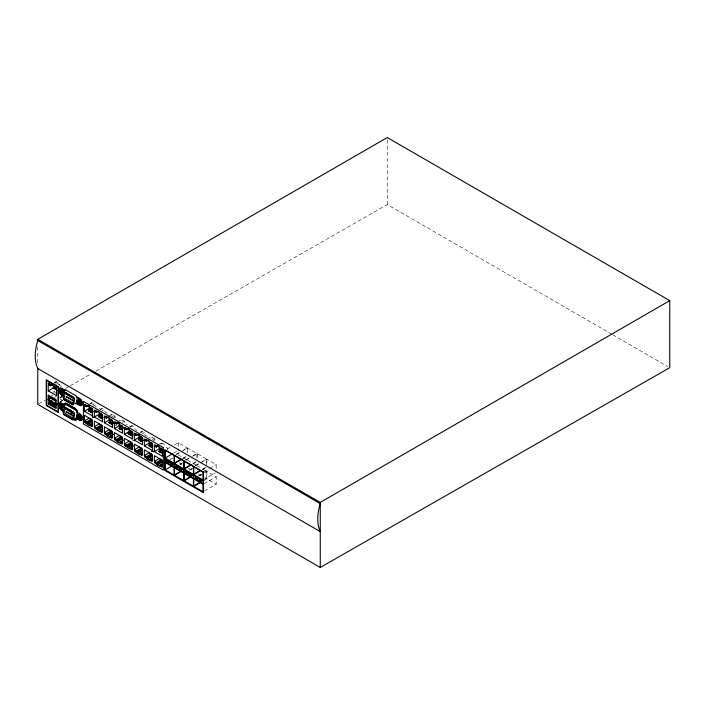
<?xml version="1.0" encoding="UTF-8"?>
<svg xmlns="http://www.w3.org/2000/svg" width="705" height="705" viewBox="0 0 705 705"><rect width="100%" height="100%" fill="white"/><g stroke="black" fill="none" stroke-linecap="round" stroke-linejoin="round"><path stroke-width="0.53" stroke-dasharray="3.52 2.64" d="M54.602 382.603L56.277 381.634L58.524 382.938L59.484 384.163L59.484 385.353L61.547 386.534M54.602 383.273L56.277 382.304L56.277 381.634M56.012 384.384L58.524 382.938M57.819 385.124L59.484 384.163M52.901 392.35L54.787 391.257L54.787 393.39M50.099 396.748L52.893 395.135M54.479 397.497L56.338 396.421M59.925 397.497L61.82 396.404M59.669 397.973L61.538 396.897L59.669 398.343M59.925 401.762L62.763 400.123L60.101 398.589M59.925 402.114L62.763 400.475L62.763 403.692M90.161 403.718L92.064 402.617L94.258 403.886L95.193 406.283L96.532 407.049M92.355 404.987L94.258 403.886M91.386 407.287L95.193 405.093M100.172 409.499L102.075 408.398L104.261 409.658L105.204 412.064L107.204 413.218M100.454 411.861L104.261 409.658M95.386 416.1L92.69 417.289L95.069 417.994M108.27 416.373L112.077 414.179L114.272 415.439L115.206 417.836L117.206 418.99M110.465 417.633L114.272 415.439M113.302 417.748L115.206 416.646M115.303 425.785L117.206 424.692M122.37 422.313L124.274 421.22L125.217 423.617L127.217 424.771M130.134 426.798L132.038 425.697L134.223 426.957L135.166 429.363M140.136 432.57L142.04 431.478L144.234 432.738L145.168 435.135L147.169 436.289M142.331 433.839L144.234 432.738M152.333 439.612L154.236 438.519L155.179 440.916M153.276 440.828L155.179 439.726M159.215 444.256L161.119 443.154L162.062 443.701L162.062 443.031L160.158 444.132M154.792 450.398L152.412 451.773L155.118 450.583M167.014 449.2L170.76 447.04M174.505 444.873L178.259 442.714L187.257 447.904L187.257 452.777M173.571 453.209L177.316 451.05M176.012 454.399L179.766 452.231M183.512 450.072L187.257 447.904M176.338 454.584L187.583 448.089L196.898 453.474L196.898 460.295M169.826 459.757L172.637 458.127M182.577 458.409L186.323 456.241M182.895 458.594L186.64 456.426M185.662 459.968L189.407 457.801M193.152 455.641L196.898 453.474M185.979 460.153L191.601 456.902M192.535 456.364L197.224 453.659L206.547 459.043L206.547 466.842L201.859 469.539M179.766 464.41L182.577 462.788M180.083 464.595L181.96 463.511M193.152 463.432L195.964 461.81M192.535 464.163L196.29 461.995M195.303 465.529L200.925 462.286M201.859 461.749L206.547 459.043M195.629 465.723L199.374 463.555M200.308 463.018L206.865 459.228L216.188 464.613L216.188 469.486M189.407 469.979L192.218 468.358M189.724 470.164L192.535 468.543M202.185 469.724L205.93 467.565M204.009 471.645L208.698 468.94M209.632 468.393L216.188 464.613M198.114 476.087L203.736 472.843M204.67 472.297L206.547 471.222L206.547 478.642L204.67 479.726M199.374 475.734L206.865 471.407L216.188 476.783L216.188 484.212L204.009 491.244M203.075 479.982L215.254 472.949M204.053 480.449L206.865 478.827L216.188 484.212M204.009 483.815L216.188 476.783M38.713 403.806L45.393 399.991M65.45 388.525L69.266 386.34M70.227 385.794L91.236 373.791M96.003 371.059L387.248 204.582L611.728 334.188M92.126 416.743L93.712 417.21M91.721 416.726L93.307 417.201M93.633 417.386L92.364 417.104M131.588 439.744L133.166 440.211M134.928 441.004L132.866 440.484M150.747 450.803L152.8 451.323M151.39 451.174L153.443 451.693M153.293 451.834L151.707 451.359L154.474 452.293M612.68 334.734L667.846 366.582M124.274 421.22L122.088 419.951L122.088 420.621L121.145 420.083L121.145 421.264L119.145 420.11M154.236 438.519L152.051 437.25L152.051 437.92L151.108 437.382L151.108 438.563L149.107 437.408M162.062 443.031L164.247 444.291L165.181 446.688L167.191 447.851L167.191 449.746M56.277 382.304L55.307 381.749L55.307 382.938L53.941 382.145M131.095 425.82L132.038 426.366L132.038 425.697M89.791 403.163L91.13 403.939L91.13 402.749L92.064 403.286L92.064 402.617M99.132 408.556L101.132 409.711L101.132 408.521L102.075 409.067L102.075 408.398M129.094 425.855L131.095 427.01M135.827 429.742L137.167 430.517M178.259 454.884L187.257 460.083M187.583 460.268L196.898 465.652M197.224 465.838L206.547 471.222M179.158 462.833L182.754 464.912M188.508 468.226L192.236 470.385M198.158 473.795L203.745 477.029M204.679 477.567L206.547 478.642M61.538 397.267L60.894 396.527M60.101 398.942L62.763 400.475M61.538 402.035L60.136 401.224M387.248 139.74L387.248 204.582M206.865 459.228L206.865 464.101M206.865 471.407L206.865 478.827M197.224 453.659L197.224 458.532M187.583 448.089L187.583 452.962M178.259 442.714L178.259 450.504M161.119 443.154L161.119 444.344M142.04 431.478L142.04 432.139L141.106 431.601L141.106 432.791M112.077 414.179L112.077 414.84L111.143 414.302L111.143 415.492M55.342 392.429L55.342 393.32M37.762 346.975L37.762 363.128"/><path stroke-width="1.06" d="M63.803 391.381L62.86 389.909L61.106 389.618L59.943 390.288L59.608 392.209L61.027 394.421L62.789 394.712M63.644 406.291L62.701 404.811L60.938 404.52L59.784 405.19L59.449 407.111L60.868 409.323L62.622 409.623M75.461 403.709L76.219 403.101L77.233 397.893L76.722 397.038A2.071 1.199 60 0 0 75.726 395.637L65.997 390.015A2.353 1.357 60 0 0 64.798 390.182L61.159 388.243A4.089 2.362 60 0 0 58.876 390.191A4.089 2.362 60 0 0 61.159 394.782L62.877 395.769M73.567 419.634L74.536 414.452A2.071 1.199 60 0 0 72.923 411.738L63.67 406.397A2.353 1.357 60 0 0 61.996 407.217L63.67 414.637L72.923 419.986L76.272 418.074L77.233 412.892A2.071 1.199 60 0 0 75.629 410.187L66.367 404.837A2.353 1.357 60 0 0 64.693 405.657M70.147 409.913L70.147 410.504M61.159 388.243L65.019 390.147A2.353 1.357 60 0 0 64.86 390.755M90.619 407.261L88.24 410.707L90.936 409.517M88.557 410.892L90.346 408.31M90.663 408.495L88.883 411.077L90.786 410.354M89.2 411.262L90.989 408.68M91.306 408.865L89.526 411.447L92.223 410.266M89.843 411.641L91.632 409.05M91.95 409.235L90.169 411.826L92.073 411.094M90.487 412.011L92.276 409.42M92.778 411.5L90.813 412.196L92.593 409.605M91.192 412.416L92.981 409.825M91.835 412.786L92.707 410.874M100.753 413.112L98.374 416.567L100.286 415.835M98.7 416.752L100.48 414.161M101.123 414.531L99.017 416.937L100.806 414.346M101.45 414.716L99.661 417.307L101.573 416.576M99.987 417.492L101.767 414.901M102.216 416.946L100.304 417.677L102.093 415.086M100.63 417.862L102.41 415.271M102.736 415.457L100.947 418.047L102.921 417.351M101.335 418.268L102.525 416.54M102.842 416.726L101.978 418.638M110.659 421.819L108.746 422.551L111.126 419.096M109.072 422.736L110.852 420.145M111.17 420.33L109.39 422.921L111.293 422.189M109.716 423.106L111.496 420.515M111.813 420.7L110.033 423.291L112.73 422.101M110.35 423.476L112.139 420.885M112.456 421.07L110.676 423.661L112.58 422.93M110.993 423.846L112.782 421.264M113.1 421.449L111.319 424.031L113.293 423.344M111.707 424.26L112.897 422.533M113.214 422.718L112.351 424.63M120.67 425.811L118.889 428.402L120.793 427.671M119.207 428.587L120.996 425.996M121.436 428.041L119.533 428.772L121.313 426.181M119.85 428.957L121.639 426.375M121.956 426.56L120.176 429.142L122.08 428.42M120.493 429.327L122.273 426.745M122.917 427.115L120.819 429.521L122.6 426.93M123.243 427.3L121.454 429.891L123.031 428.384M130.795 430.455L128.099 433.725L130.478 430.27M130.522 431.504L128.742 434.095L130.645 433.363M129.059 434.28L130.848 431.689M131.491 432.059L129.385 434.465L131.165 431.874M131.809 432.244L130.028 434.835L131.932 434.104M130.346 435.02L132.135 432.429M132.84 432.844L130.672 435.205L132.452 432.614M133.166 433.029L131.377 435.619L133.289 434.888M131.703 435.805L132.893 434.077M140.621 436.122L138.242 439.576L140.938 438.387M138.559 439.761L140.938 436.307M140.665 437.356L138.885 439.946L140.788 439.215M139.202 440.131L140.991 437.541M141.308 437.726L139.528 440.317L142.225 439.127M139.846 440.502L141.626 437.92M141.952 438.105L140.163 440.687L142.075 439.964M140.489 440.872L142.269 438.29M142.78 440.369L140.806 441.057L142.595 438.475M141.194 441.286L142.983 438.695M143.027 439.929L141.52 441.471L142.71 439.744M150.518 444.837L148.605 445.56L150.394 442.978M148.931 445.745L150.711 443.163M151.037 443.348L149.249 445.93L151.161 445.207M149.575 446.124L151.355 443.533M151.804 445.578L149.892 446.309L151.681 443.718M150.218 446.494L151.998 443.903M152.324 444.088L150.535 446.679L152.447 445.948M150.861 446.864L152.641 444.273M152.756 445.542L151.178 447.049L152.368 445.322M161.128 447.966L158.748 451.42L161.445 450.231M159.066 451.605L160.855 449.014M161.172 449.2L159.392 451.79L162.088 450.601M159.709 451.976L161.498 449.385M161.815 449.57L160.035 452.161L162.732 450.971M160.352 452.346L162.141 449.755M162.458 449.94L160.678 452.531L162.785 450.125M162.511 451.174L161.322 452.901L161.709 453.121M37.762 339.325L387.248 137.546L669.75 300.647L669.75 367.684L320.255 567.454L37.762 404.353L37.762 368.504A43.19 24.939 -60 0 1 37.762 340.524L37.762 339.325L320.255 502.418L669.75 300.647M50.293 385.829L50.293 384.648L51.262 385.203L51.262 384.533L53.509 385.829L54.47 387.054L54.47 388.243L56.532 389.433L56.532 395.672L48.24 390.878L48.24 384.648L50.293 385.829L52.804 384.384M48.24 390.878L53.254 387.988L56.938 390.112M62.86 389.909L61.705 390.579L59.943 390.288M48.169 399.347L56.144 403.947L56.144 399.682L48.169 395.082L48.169 399.347L51.007 397.708M48.169 399.691L56.144 404.291L56.144 408.592L48.169 403.991L48.169 399.691L50.064 398.598M61.159 394.782L63.194 395.584M48.724 402.59L55.66 406.6L55.66 407.455L48.724 403.445L48.724 402.59L51.562 400.951M50.963 401.7L49.068 402.793L51.906 400.793M48.724 403.445L51.668 401.744M48.169 403.991L50.064 402.899M52.619 401.568L49.782 403.207L49.068 402.432M52.769 402.74L50.875 403.833L52.769 402.37M50.875 403.463L51.58 403.877L53.474 402.784M53.474 403.154L51.58 403.877M55.713 403.348L52.875 404.987L55.713 403.04M52.875 404.679L53.518 405.049L56.356 403.41M56.356 403.727L53.518 405.049M57.105 404.159L54.267 405.798L57.105 403.842M54.267 405.481L54.911 405.86L56.805 404.767M56.805 405.075L54.911 405.86M61 403.145L64.181 404.617A3.278 1.895 60 0 1 66.499 403.427L75.179 408.442L66.173 403.613A3.278 1.895 60 0 0 63.864 404.802L61 403.145A4.089 2.362 60 0 0 58.718 405.102A4.089 2.362 60 0 0 61 409.684L62.78 410.715M59.784 405.19L61.538 405.481L62.701 404.811M61 409.684L63.106 410.53M76.96 400.669L79.568 399.612L81.216 401.392L81.419 403.577L80.264 404.247L78.81 404.635L77.162 402.855L76.96 400.669L79.568 399.612M76.792 397.267L80.088 398.801A4.054 2.344 60 0 1 81.304 400.105M80.264 404.247L80.062 402.062L81.216 401.392M78.81 404.635L81.419 403.577M75.902 403.286L80.088 405.331A4.054 2.344 60 0 0 82.168 404.758M92.637 415.994L84.371 411.218L84.371 405.525L86.371 406.679L88.275 405.587M74.853 408.627A3.058 1.762 60 0 1 77.224 412.513L77.541 412.328A3.058 1.762 60 0 0 77.532 411.976M77.224 412.513L79.921 413.703M76.801 415.571L79.409 414.514L81.057 416.294L81.26 418.479L80.097 419.149L78.652 419.545L77.004 417.757L76.801 415.571L79.409 414.514M84.371 411.218L89.13 408.477L89.13 405.631M73.117 419.052L74.853 420.057A2.749 1.586 60 0 0 76.528 418.744L79.921 420.233A4.054 2.344 60 0 0 82.238 419.07M80.097 419.149L79.903 416.963L81.057 416.294M74.853 420.057L75.179 419.872A2.749 1.586 60 0 0 76.845 418.558L76.845 418.462M90.813 412.196L92.399 411.279M91.518 412.601L93.104 411.685M76.528 418.744L79.921 420.233M102.639 421.766L94.373 416.999L94.373 411.306L96.373 412.46L98.277 411.359M87.305 424.481L92.064 421.731L92.064 421.061L87.305 423.811L87.305 424.481L89.5 425.741L89.5 425.071L90.434 425.617L90.434 424.428L92.434 425.582L92.434 419.889L84.371 415.227L84.371 420.929L89.13 418.18L91.13 419.334L91.13 420.524L86.371 423.273L86.371 422.083L91.13 419.334M94.373 416.999L99.132 414.249L99.132 412.355M99.017 416.937L100.603 416.02M100.304 417.677L101.89 416.761M90.434 424.428L92.337 423.326M89.5 425.071L92.355 423.423M112.65 427.547L104.384 422.78L104.384 417.078L106.385 418.232L108.288 417.14M97.316 430.253L102.075 427.512L102.075 426.842L97.316 429.592L97.316 430.253L99.502 431.522L99.502 430.852L100.445 431.398L100.445 430.209L102.445 431.363L102.445 425.67L94.373 421.008L94.373 426.701L99.132 423.961L101.132 425.115L101.132 426.296L96.373 429.045L96.373 427.856L101.132 425.115M104.384 422.78L109.143 420.03L109.143 418.127M108.746 422.551L110.332 421.634M100.445 430.209L102.348 429.107M99.502 430.852L102.357 429.204M116.387 424.013L116.387 422.824L117.33 423.37L117.33 422.7L119.515 423.961L120.458 426.358L122.459 427.521L122.459 433.214L114.386 428.552L114.386 422.859L116.387 424.013L118.29 422.912M107.319 436.034L112.077 433.284L112.077 432.623L107.319 435.364L107.319 436.034L109.513 437.303L109.513 436.633L110.447 437.17L110.447 435.981L112.447 437.144L112.447 431.442L104.384 426.789L104.384 432.482L109.143 429.733L111.143 430.887L111.143 432.077L106.385 434.826L106.385 433.637L111.143 430.887M114.386 428.552L119.145 425.811L120.943 426.842M119.533 428.772L121.119 427.856M120.819 429.521L122.397 428.605M110.447 435.981L113.302 434.333M109.513 436.633L113.32 434.43M126.336 429.759L126.336 428.57L127.279 429.116L127.279 428.446L129.464 429.706L130.407 432.103L132.408 433.258L132.408 438.959L124.336 434.298L124.336 428.605L126.336 429.759L128.239 428.658M123.313 440.114L119.515 442.405L120.458 442.951L120.458 441.762L122.459 442.916L122.459 437.223L114.386 432.562L114.386 438.254L119.145 435.514L121.145 436.668L121.145 437.858L116.387 440.599L116.387 439.418L121.145 436.668M124.336 434.298L129.094 431.548L129.094 428.702M128.099 433.725L129.685 432.808M117.33 441.145L122.088 438.395L122.088 439.065L117.33 441.815L116.387 440.599M129.385 434.465L130.971 433.549M130.672 435.205L132.258 434.289M136.347 435.531L136.347 434.351L137.29 434.888L137.29 434.218L139.475 435.487L140.41 437.884L142.419 439.039L142.419 444.732L134.347 440.079L134.347 434.377L136.347 435.531L138.25 434.439M127.279 447.56L132.038 444.811L132.038 444.141L127.279 446.891L127.279 447.56L129.464 448.821L129.464 448.151L130.407 448.697L130.407 447.508L132.408 448.662L132.408 442.969L124.336 438.307L124.336 444L129.094 441.26L131.095 442.414L131.095 443.604L126.336 446.344L126.336 445.155L131.095 442.414M134.347 440.079L139.105 437.329L139.105 434.483M140.806 441.057L142.392 440.149M130.407 447.508L133.263 445.86L129.464 448.151M141.52 441.471L143.106 440.555M146.358 441.312L146.358 440.123L147.292 440.669L147.292 439.999L149.486 441.26L150.421 443.656L152.421 444.82L152.421 450.513L144.349 445.851L144.349 440.158L146.358 441.312L148.262 440.211M137.29 453.333L142.04 450.583L142.04 449.922L137.29 452.663L137.29 453.333L139.475 454.602L139.475 453.932L140.41 454.469L140.41 453.28L142.419 454.443L142.419 448.741L134.347 444.088L134.347 449.781L139.105 447.032L141.106 448.186L141.106 449.376L136.347 452.125L136.347 450.936L141.106 448.186M144.349 445.851L149.107 443.11L150.905 444.141M148.605 445.56L150.191 444.644M149.892 446.309L151.478 445.393M140.41 453.28L142.313 452.187M151.178 447.049L152.765 446.133M139.475 453.932L142.331 452.284M156.36 447.093L156.36 445.904L157.303 446.441L157.303 445.78L159.489 447.04L160.432 449.438L162.432 450.592L162.432 456.294L154.36 451.632L154.36 445.939L156.36 447.093L158.264 445.992M152.324 457.959L149.486 459.704L150.421 460.25L150.421 459.061L152.421 460.215L152.421 454.522L144.349 449.861L144.349 455.562L149.107 452.813L151.108 453.967L151.108 455.157L146.358 457.898L146.358 456.717L151.108 453.967M154.36 451.632L159.119 448.882L159.119 446.988M147.292 458.444L152.051 455.694L152.051 456.364L147.292 459.114L146.358 457.898M162.335 463.74L159.489 465.485L160.432 466.023L160.432 464.842L162.432 465.996L162.432 460.295L154.36 455.641L154.36 461.334L159.119 458.585L161.119 459.748L161.119 460.929L156.36 463.678L156.36 462.489L161.119 459.748M180.7 459.493L174.144 463.273L174.144 455.483L165.137 450.283L165.137 458.074L172.637 453.747M157.303 464.225L162.062 461.475L162.062 462.145L157.303 464.886L156.36 463.678M190.341 465.053L183.785 468.843L183.785 461.044L174.461 455.668L174.461 463.458L181.96 459.131M165.137 469.883L174.144 475.082L174.144 467.653L165.137 462.454L165.137 469.883L172.637 465.556M199.991 470.623L193.426 474.412L193.426 466.613L184.111 461.229L184.111 469.028L191.601 464.701M175.078 474.536L180.7 471.292M190.341 476.862L183.785 480.643L183.785 473.222L174.461 467.838L174.461 475.267L181.018 471.478M193.752 474.597L203.075 479.982L203.075 472.183L193.752 466.798L193.752 474.597L200.308 470.808M184.111 480.828L193.426 486.212L193.426 478.792L184.111 473.408L184.111 480.828L190.667 477.047M194.368 485.674L199.991 482.432M193.752 486.397L203.075 491.782L203.075 484.361L193.752 478.977L193.752 486.397L200.308 482.617M76.219 403.101L80.088 405.331M75.629 418.426L76.272 418.074M79.806 418.876L81.26 418.479M37.762 340.524L320.255 503.617A43.19 24.939 -60 0 0 320.255 531.605L37.762 368.504M77.109 397.082L79.339 398.369M73.981 403.701L65.063 398.554L63.653 391.619A1.754 1.013 60 0 1 63.829 391.222M165.137 458.074L174.144 463.273M174.461 463.458L183.785 468.843M184.111 469.028L193.426 474.412M91.13 420.524L92.064 421.061M101.132 426.296L102.075 426.842M111.143 432.077L112.077 432.623M121.145 437.858L122.088 438.395M131.095 443.604L132.038 444.141M141.106 449.376L142.04 449.922M151.108 455.157L152.051 455.694M161.119 460.929L162.062 461.475M84.371 420.929L86.371 422.083M94.373 426.701L96.373 427.856M104.384 432.482L106.385 433.637M114.386 438.254L116.387 439.418M124.336 444L126.336 445.155M134.347 449.781L136.347 450.936M144.349 455.562L146.358 456.717M154.36 461.334L156.36 462.489M86.371 423.273L87.305 423.811M96.373 429.045L97.316 429.592M106.385 434.826L107.319 435.364M126.336 446.344L127.279 446.891M136.347 452.125L137.29 452.663M117.33 441.815L119.515 443.075L119.515 442.405M147.292 459.114L149.486 460.374L149.486 459.704M157.303 464.886L159.489 466.155L159.489 465.485M174.461 475.267L183.785 480.643M73.981 418.691L65.063 413.544L63.653 406.618A1.754 1.013 60 0 1 63.829 406.221M72.307 412.028L71.936 411.403M78.414 400.273L80.062 402.062M78.255 415.183L79.903 416.963M66.614 393.469L66.367 392.967M71.505 414.143L71.249 413.482M61.538 405.481L62.489 406.952M320.255 502.418L320.255 567.454M149.107 441.207L149.107 443.11M119.145 422.956L119.145 425.811M112.447 427.433L112.447 421.74L110.447 420.585L109.513 418.188L107.319 416.919L107.319 417.589L106.385 417.052L106.385 418.232M102.445 421.661L102.445 415.959L100.445 414.804L99.502 412.407L97.316 411.147L97.316 411.817L96.373 411.271L96.373 412.46M92.434 415.88L92.434 410.187L90.434 409.032L89.5 406.635L87.305 405.366L87.305 406.036L86.371 405.49L86.371 406.679M53.254 384.868L53.254 387.988M79.603 413.888A4.054 2.344 60 0 1 81.992 418.532A4.054 2.344 60 0 1 79.603 420.418M62.454 408.001A1.181 0.679 60 0 1 61.317 406.988A1.181 0.679 60 0 1 61.626 405.842M79.965 418.056A1.366 0.784 60 0 1 78.608 417.272A1.366 0.784 60 0 1 78.608 415.694M79.762 398.986A4.054 2.344 60 0 1 82.15 403.63A4.054 2.344 60 0 1 79.762 405.516M62.419 393.073A1.181 0.679 60 0 1 61.476 392.086A1.181 0.679 60 0 1 61.608 390.993M80.035 402.996A1.181 0.679 60 0 1 78.722 402.044A1.181 0.679 60 0 1 79.233 400.916M61.485 394.589A4.089 2.362 60 0 1 59.273 390.799A4.089 2.362 60 0 1 60.304 388.023M81.145 415.007A4.054 2.344 60 0 1 82.238 417.536M75.479 408.6A3.058 1.762 60 0 1 75.779 408.821M76.352 409.367A3.058 1.762 60 0 1 76.616 409.702M76.845 410.054A3.058 1.762 60 0 1 77.233 410.812M60.7 408.9A4.089 2.362 60 0 1 59.678 407.384M59.326 406.538A4.089 2.362 60 0 1 60.145 402.925M81.798 400.916A4.054 2.344 60 0 1 82.168 401.771M82.397 402.634A4.054 2.344 60 0 1 82.397 404.168M65.212 393.328C65.609 395.866 66.975 392.773 65.212 393.328M66.385 396.633C66.781 399.171 68.138 396.078 66.385 396.633M65.212 408.548C65.609 411.086 66.975 407.992 65.212 408.548M67.054 394.386C67.451 396.924 68.808 393.831 67.054 394.386M66.385 411.852C66.781 414.39 68.138 411.297 66.385 411.852M68.262 397.726C68.658 400.255 70.024 397.162 68.262 397.726M67.054 409.605C67.451 412.143 68.808 409.05 67.054 409.605M68.931 395.479C69.328 398.008 70.694 394.915 68.931 395.479M68.262 412.945C68.658 415.474 70.024 412.381 68.262 412.945M70.112 398.792C70.509 401.321 71.875 398.228 70.112 398.792M68.931 410.698C69.328 413.227 70.694 410.134 68.931 410.698M70.782 396.545C71.179 399.074 72.544 395.981 70.782 396.545M70.112 414.011C70.509 416.54 71.875 413.447 70.112 414.011M71.989 399.876C72.386 402.405 73.743 399.312 71.989 399.876M70.782 411.764C71.179 414.293 72.544 411.2 70.782 411.764M72.659 397.629C73.056 400.158 74.422 397.065 72.659 397.629M71.989 415.095C72.386 417.624 73.743 414.531 71.989 415.095M72.659 412.848C73.056 415.377 74.422 412.284 72.659 412.848M62.437 392.324L63.838 399.259L72.756 404.406L74.113 399.012A1.472 0.855 60 0 0 73.117 397.338L63.512 391.804A1.754 1.013 60 0 0 62.437 392.324M62.437 407.323L63.838 414.249L72.756 419.404L74.113 414.002A1.472 0.855 60 0 0 73.117 412.328L63.512 406.803A1.754 1.013 60 0 0 62.437 407.323M74.536 399.453L73.567 404.635L72.923 404.987L63.829 399.735L62.155 392.306A2.353 1.357 60 0 1 62.313 391.707L62.419 391.557A2.353 1.357 60 0 1 63.617 391.39L73.346 397.012A2.071 1.199 60 0 1 74.342 398.413L74.536 399.453M167.006 460.568L166.301 461.793L167.711 462.603L167.006 460.568M169.411 461.951L168.698 463.176L167.993 461.132L169.411 461.951M170.821 462.771L170.108 463.996L171.526 464.807L170.821 462.771M173.069 464.066L172.364 465.291L171.659 463.247L173.069 464.066M176.197 465.873L175.492 467.098L176.902 467.917L176.197 465.873M178.603 467.256L177.898 468.481L177.184 466.446L178.603 467.256M180.013 468.076L179.308 469.301L180.718 470.12L180.013 468.076M182.269 469.371L181.555 470.596L180.85 468.561L182.269 469.371M186.067 471.566L185.362 472.791L186.772 473.61L186.067 471.566M188.464 472.958L187.759 474.183L187.054 472.138L188.464 472.958M189.883 473.769L189.169 474.994L190.588 475.813L189.883 473.769M192.13 475.073L191.425 476.298L190.72 474.253L192.13 475.073M195.593 477.074L194.888 478.298L196.307 479.109L195.593 477.074M197.999 478.457L197.294 479.682L196.58 477.637L197.999 478.457M199.409 479.277L198.704 480.502L200.114 481.312L199.409 479.277M201.665 480.572L200.951 481.797L200.246 479.761L201.665 480.572M58.392 386.833L46.248 379.819L46.248 405.437L58.392 412.451L58.392 386.833M163.34 447.534L83.401 401.383L83.401 423.952L163.34 470.103L163.34 447.534M58.127 386.992L46.512 380.286L46.512 405.278L58.127 411.984L58.127 386.992M203.393 471.998L164.82 449.728L164.82 470.438L203.393 492.707L203.393 471.998M56.532 387.565L54.884 386.613L54.884 387.618L56.532 388.57L56.532 387.565M49.905 383.784L48.24 382.815L48.24 383.784L49.905 384.745L49.905 383.784M86.054 405.084L84.67 404.291L84.67 405.26L86.054 406.054L86.054 405.084M92.126 408.592L90.619 407.728L90.619 408.688L92.126 409.561L92.126 408.592M96.056 410.865L94.681 410.072L94.681 411.033L96.056 411.826L96.056 410.865M102.128 414.373L100.63 413.5L100.63 414.469L102.128 415.333L102.128 414.373M106.067 416.637L104.692 415.844L104.692 416.814L106.067 417.607L106.067 416.637M112.139 420.145L110.641 419.281L110.641 420.25L112.139 421.114L112.139 420.145M116.069 422.418L114.695 421.625L114.695 422.586L116.069 423.388L116.069 422.418M122.15 425.926L120.643 425.062L120.643 426.023L122.15 426.895L122.15 425.926M126.019 428.164L124.644 427.371L124.644 428.332L126.019 429.125L126.019 428.164M132.099 431.671L130.592 430.799L130.592 431.768L132.099 432.632L132.099 431.671M136.03 433.945L134.655 433.143L134.655 434.113L136.03 434.906L136.03 433.945M142.102 437.444L140.603 436.58L140.603 437.549L142.102 438.413L142.102 437.444M146.032 439.717L144.657 438.924L144.657 439.894L146.032 440.687L146.032 439.717M152.113 443.225L150.606 442.361L150.606 443.322L152.113 444.194L152.113 443.225M156.043 445.498L154.668 444.705L154.668 445.666L156.043 446.459L156.043 445.498M162.115 449.006L160.617 448.133L160.617 449.103L162.115 449.966L162.115 449.006M174.144 464.013L165.137 458.823L165.137 461.713L174.144 466.913L174.144 464.013M183.785 469.583L174.461 464.198L174.461 467.098L183.785 472.482L183.785 469.583M193.426 475.152L184.111 469.768L184.111 472.667L193.426 478.052L193.426 475.152M203.075 480.722L193.752 475.337L193.752 478.237L203.075 483.612L203.075 480.722M55.66 400.264L48.724 396.254L48.724 397.144L55.66 401.154L55.66 400.264M86.054 422.339L84.67 421.546L84.67 422.515L86.054 423.308L86.054 422.339M92.126 425.846L90.619 424.983L90.619 425.952L92.126 426.816L92.126 425.846M96.056 428.12L94.681 427.327L94.681 428.287L96.056 429.089L96.056 428.12M102.128 431.627L100.63 430.764L100.63 431.724L102.128 432.588L102.128 431.627M106.067 433.901L104.692 433.108L104.692 434.068L106.067 434.862L106.067 433.901M112.139 437.408L110.641 436.536L110.641 437.505L112.139 438.369L112.139 437.408M116.069 439.673L114.695 438.88L114.695 439.849L116.069 440.643L116.069 439.673M122.15 443.181L120.643 442.317L120.643 443.278L122.15 444.15L122.15 443.181M126.019 445.419L124.644 444.626L124.644 445.586L126.019 446.388L126.019 445.419M132.099 448.926L130.592 448.063L130.592 449.023L132.099 449.896L132.099 448.926M136.03 451.2L134.655 450.407L134.655 451.367L136.03 452.161L136.03 451.2M142.102 454.707L140.603 453.835L140.603 454.804L142.102 455.668L142.102 454.707M146.032 456.972L144.657 456.179L144.657 457.148L146.032 457.942L146.032 456.972M152.113 460.48L150.606 459.616L150.606 460.576L152.113 461.449L152.113 460.48M156.043 462.753L154.668 461.96L154.668 462.921L156.043 463.714L156.043 462.753M162.115 466.261L160.617 465.388L160.617 466.358L162.115 467.221L162.115 466.261M60.533 392.015A1.181 0.679 60 0 0 61.784 393.575A1.181 0.679 60 0 0 61.784 391.91A1.181 0.679 60 0 0 60.533 392.015M77.779 401.973A1.181 0.679 60 0 0 79.031 403.533A1.181 0.679 60 0 0 79.031 401.859A1.181 0.679 60 0 0 77.779 401.973M77.488 416.805A1.366 0.784 60 0 0 78.934 418.603A1.366 0.784 60 0 0 78.934 416.673A1.366 0.784 60 0 0 77.488 416.805M60.366 406.917A1.181 0.679 60 0 0 61.626 408.477A1.181 0.679 60 0 0 61.626 406.811A1.181 0.679 60 0 0 60.366 406.917"/></g></svg>
